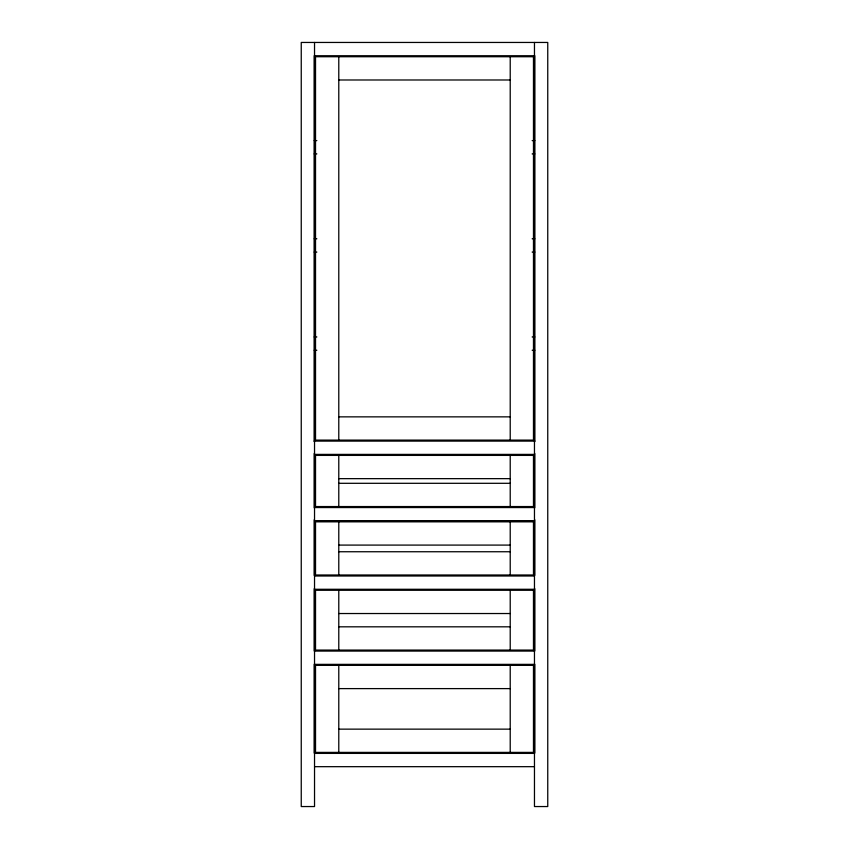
<?xml version="1.0" encoding="UTF-8"?>
<svg xmlns="http://www.w3.org/2000/svg" width="849" height="849" viewBox="0 0 849 849"><rect width="100%" height="100%" fill="white"/><g stroke="black" fill="none" stroke-linecap="round" stroke-linejoin="round"><path stroke-width="1.27" d="M314.533 55.737L534.467 55.737M338.783 79.986L510.217 79.986M314.204 140.616L316.847 140.616M532.153 140.616L534.796 140.616M314.204 153.913L316.847 153.913M532.153 153.913L534.796 153.913M314.204 238.792L316.847 238.792M532.153 238.792L534.796 238.792M314.204 252.079L316.847 252.079M532.153 252.079L534.796 252.079M314.204 336.957L316.847 336.957M532.153 336.957L534.796 336.957M314.204 350.244L316.847 350.244M532.153 350.244L534.796 350.244M338.783 416.859L510.217 416.859M314.204 441.109L534.796 441.109M314.533 454.395L534.467 454.395M338.783 478.656L510.217 478.656M338.783 483.304L510.217 483.304M314.533 507.553L534.467 507.553M314.533 520.84L534.467 520.84M338.783 545.09L510.217 545.09M338.783 551.744L510.217 551.744M314.533 575.993L534.467 575.993M314.533 589.28L534.467 589.28M338.783 613.53L510.217 613.53M338.783 626.817L510.217 626.817M314.533 651.077L534.467 651.077M314.533 664.364L534.467 664.364M338.783 688.613L510.217 688.613M338.783 729.142L510.217 729.142M314.533 753.392L534.467 753.392M314.533 766.679L534.467 766.679M534.796 55.705L534.796 441.512M534.796 453.451L534.796 507.808M534.796 519.737L534.796 575.42M534.796 588.675L534.796 650.992M534.796 664.247L534.796 753.074M534.467 42.45L534.467 806.55L547.754 806.55L547.754 42.45L301.246 42.45L301.246 806.55L314.533 806.55L314.533 42.45M532.143 520.84L316.857 520.84M510.217 56.734L510.217 440.111M510.217 455.393L510.217 506.556M510.217 521.838L510.217 574.996M510.217 590.278L510.217 650.079M510.217 665.361L510.217 752.394M338.783 56.734L338.783 440.111M338.783 455.393L338.783 506.556M338.783 521.838L338.783 574.996M338.783 590.278L338.783 650.079M338.783 665.361L338.783 752.394M314.204 55.705L314.204 441.512M314.204 453.451L314.204 507.808M314.204 519.737L314.204 575.42M314.204 588.675L314.204 650.992M314.204 664.247L314.204 753.074M533.469 56.734L315.531 56.734L315.531 440.111L533.469 440.111L533.469 56.734M533.469 455.393L315.531 455.393L315.531 506.556L533.469 506.556L533.469 455.393M533.469 521.838L315.531 521.838L315.531 574.996L533.469 574.996L533.469 521.838M533.469 590.278L315.531 590.278L315.531 650.079L533.469 650.079L533.469 590.278M533.469 665.361L315.531 665.361L315.531 752.394L533.469 752.394L533.469 665.361"/></g></svg>
